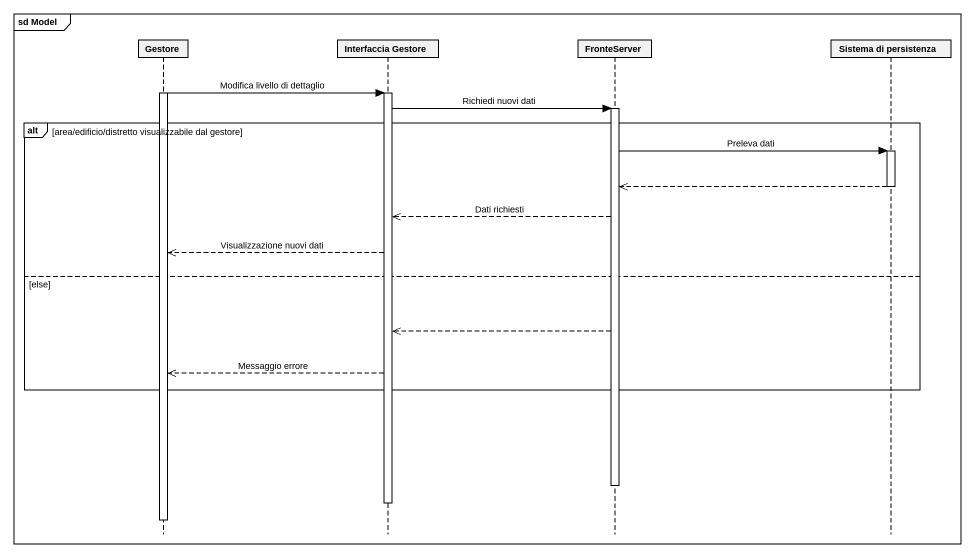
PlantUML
@startuml
mainframe sd Model
hide footbox
participant Gestore
participant "Interfaccia Gestore" as Interfaccia_Gestore
participant FronteServer
participant "Sistema di persistenza" as Sistema_di_persistenza

activate Gestore
Gestore -> Interfaccia_Gestore : Modifica livello di dettaglio
activate Interfaccia_Gestore
Interfaccia_Gestore -> FronteServer : Richiedi nuovi dati
activate FronteServer
alt area/edificio/distretto visualizzabile dal gestore
  FronteServer -> Sistema_di_persistenza : Preleva dati
  activate Sistema_di_persistenza
  Sistema_di_persistenza -->> FronteServer
  deactivate Sistema_di_persistenza
  FronteServer -->> Interfaccia_Gestore : Dati richiesti
  Interfaccia_Gestore -->> Gestore : Visualizzazione nuovi dati
else else
  FronteServer -->> Interfaccia_Gestore
  Interfaccia_Gestore -->> Gestore : Messaggio errore
end
deactivate FronteServer
deactivate Interfaccia_Gestore
deactivate Gestore
@enduml
